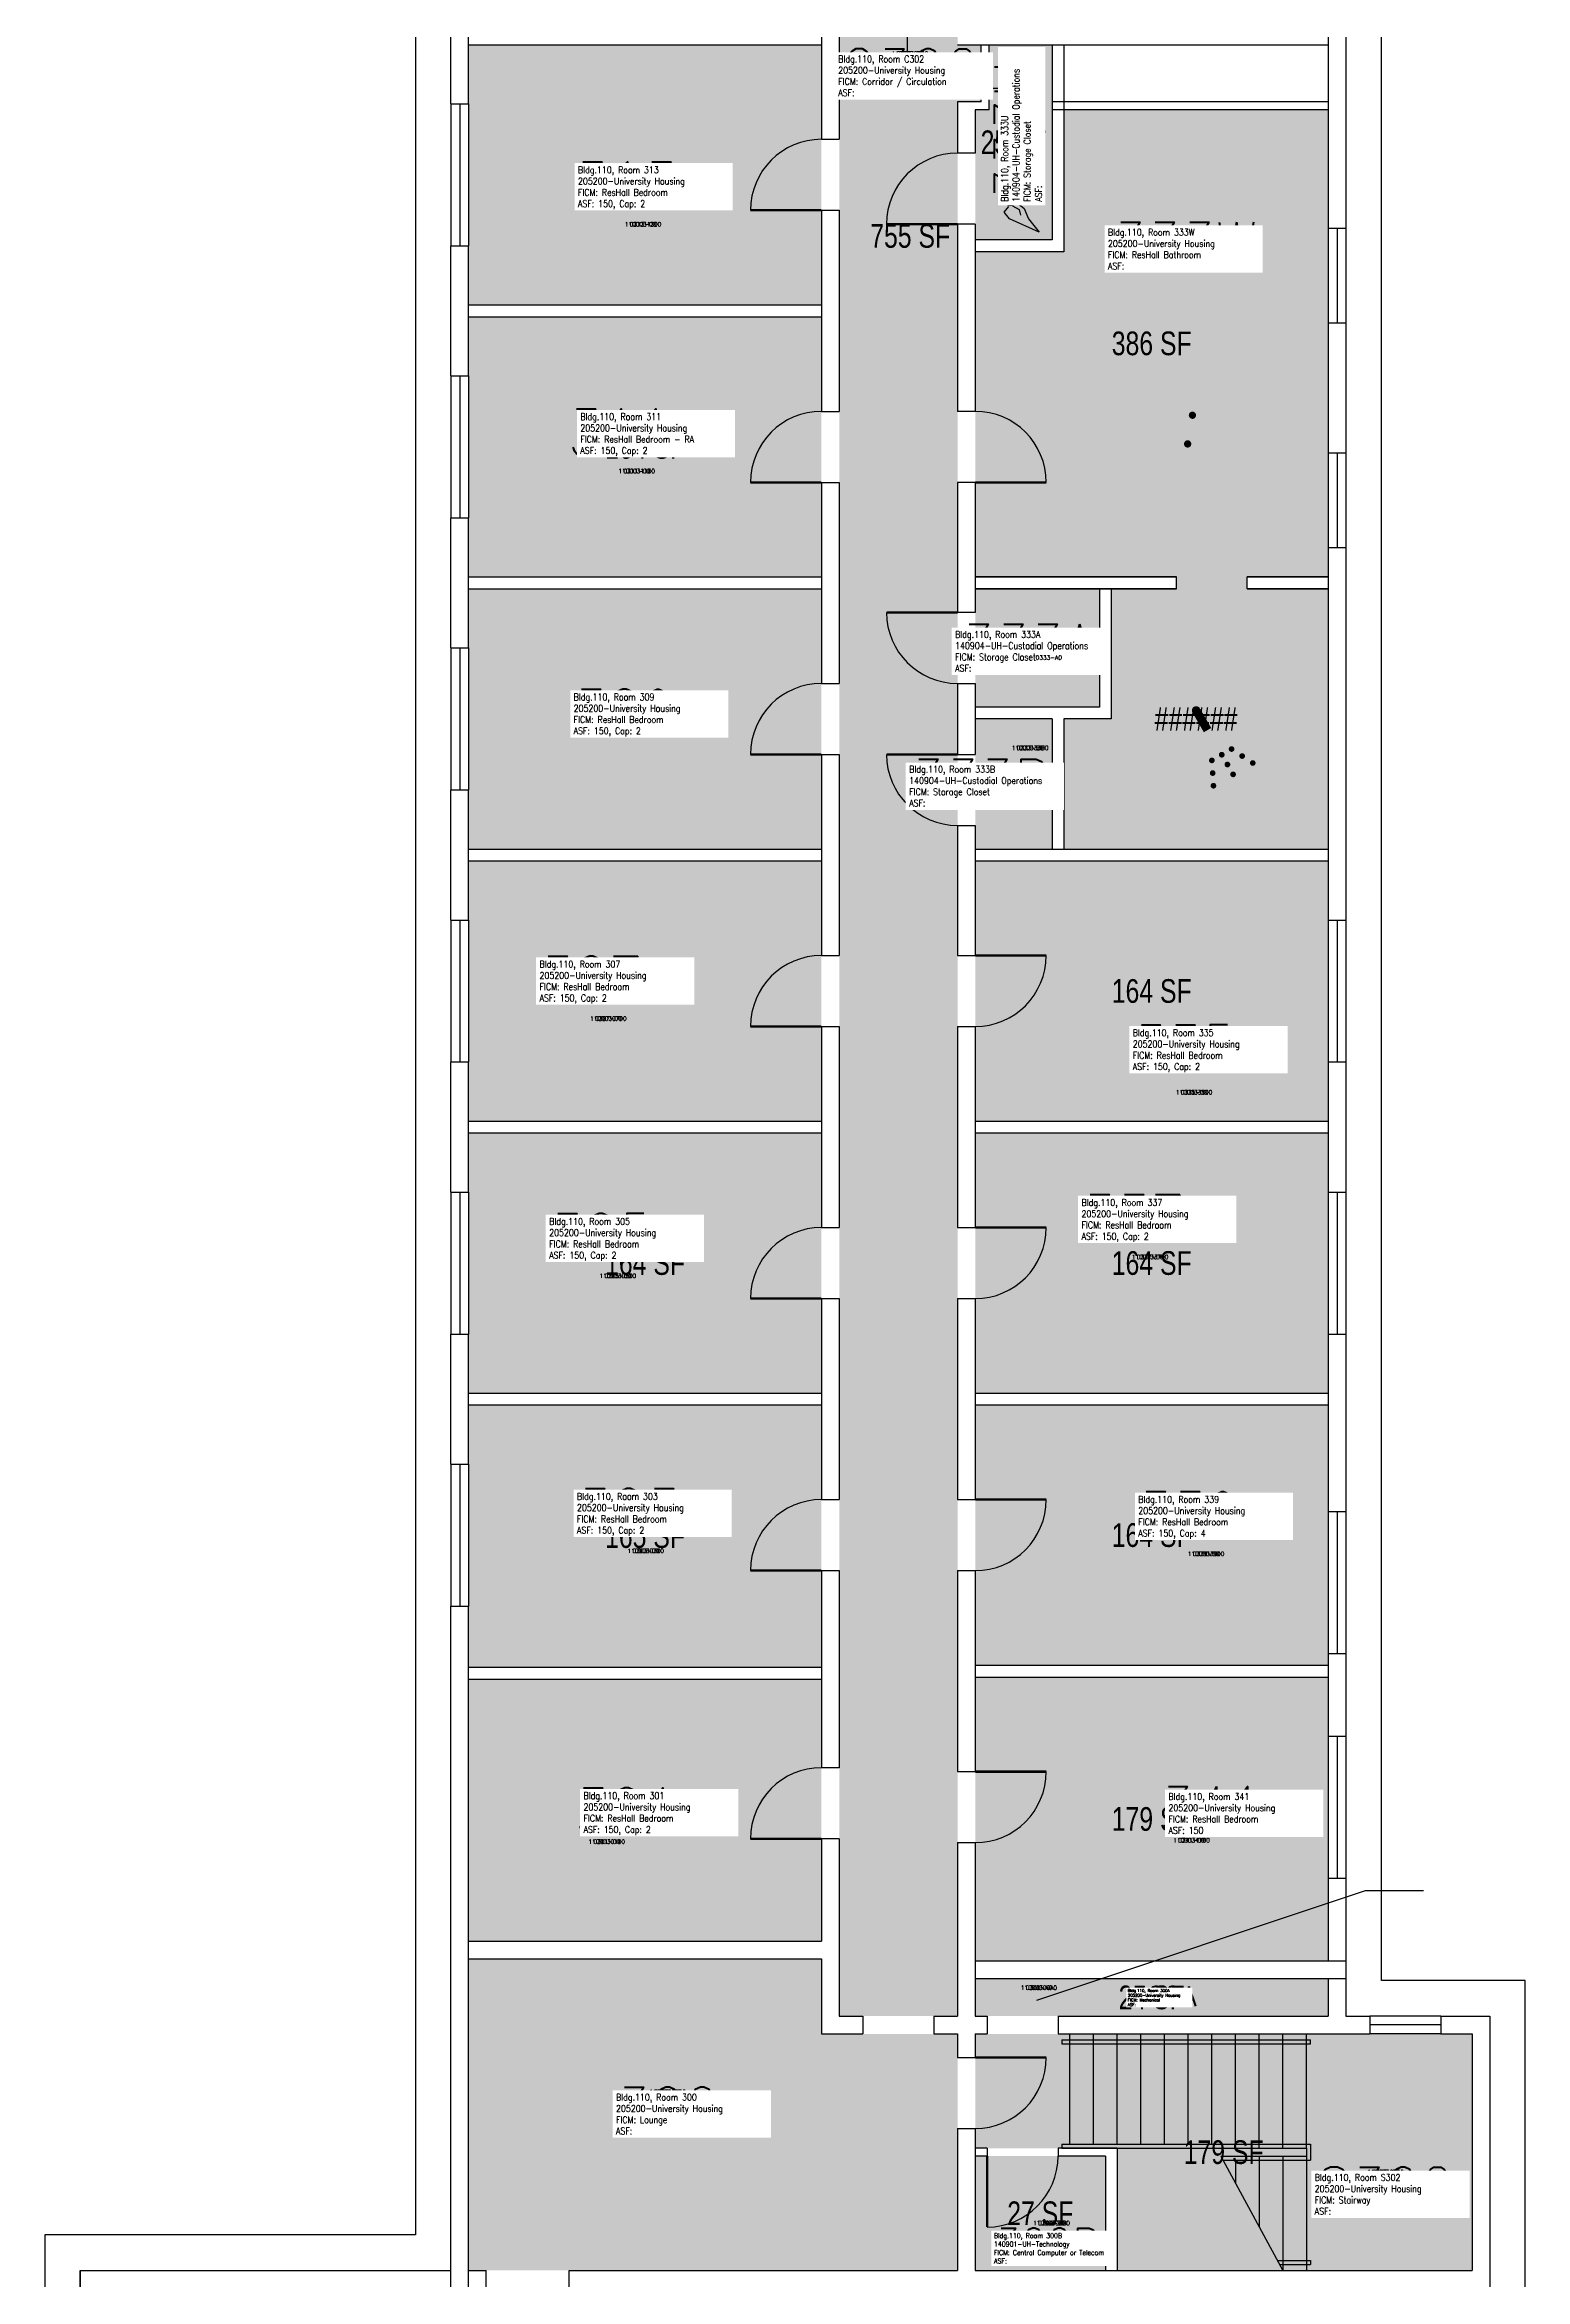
# Model space of a CAD drawing. Header units: inches. Extents: x -18 to 733, y -18 to 3747.
# Drawn here: x -18 to 733, y 1781 to 2914 of the extents above; entities that cross this region are included whole.
import ezdxf
from ezdxf.enums import TextEntityAlignment as Align

# ---------------------------------------------------------------- set-up
doc = ezdxf.new("R2010")
doc.units = ezdxf.units.IN
doc.header["$LTSCALE"] = 0.25
doc.header["$MEASUREMENT"] = 0
doc.layers.get('0').update_dxf_attribs({"linetype": 'CONTINUOUS'})
for name, color, linetype in [('A-DOOR', 2, 'CONTINUOUS'), ('A-FLOR', 3, 'CONTINUOUS'), ('A-GLAZ', 1, 'CONTINUOUS'), ('A-GLAZ-SILL', 2, 'CONTINUOUS'), ('A-IDEN-ICON', 4, 'CONTINUOUS'), ('A-IDEN-RNUM', 7, 'CONTINUOUS'), ('A-IDEN-SNUM', 4, 'CONTINUOUS'), ('A-IDEN-TEXT', 4, 'CONTINUOUS'), ('A-IDEN-VNUM', 4, 'CONTINUOUS'), ('A-ROOF', 2, 'CONTINUOUS'), ('A-WALL', 5, 'CONTINUOUS'), ('AREA-TEXT', 3, 'CONTINUOUS'), ('Rooms-Category-Color', 7, 'CONTINUOUS'), ('Rooms-College-Color', 7, 'CONTINUOUS'), ('Rooms-Department-Color', 7, 'CONTINUOUS'), ('Rooms-Division-Color', 7, 'CONTINUOUS'), ('Rooms-Information', 7, 'CONTINUOUS')]:
    doc.layers.add(name, color=color, linetype=linetype)
doc.styles.add('AREA', font='arial.ttf', dxfattribs={"width": 0.75, "height": 24})
doc.styles.add('ROOMFNUMBER', font='SIMPLEX.shx', dxfattribs={"height": 0.8333})
doc.styles.add('ROOMSNUMBER', font='SIMPLEX.shx', dxfattribs={"height": 0.18})
doc.styles.add('ROOMVNUMBER', font='simplex.shx', dxfattribs={"width": 0.85})

# ---------------------------------------------------------------- blocks, each defined once
blk = doc.blocks.new('Cpshower')
at = {"color": 0, "linetype": 'ByBlock'}
blk.add_lwpolyline([(-0.015, 0.0396, 0, 0.06, 0), (0.005, 0.005, 0.06, 0.06, 0)], format="xyseb", dxfattribs=at)
for points, const_width in [([(-0.0319, 0.0624, 1), (-0.0281, 0.0689, 1)], 0.0075), ([(0.0302, -0.0036, 1), (0.0345, -0.0011, 1)], 0.005), ([(-0.0045, -0.0236, 1), (-0.0002, -0.0211, 1)], 0.005), ([(0.0128, -0.0136, 1), (0.0172, -0.0111, 1)], 0.005), ([(0.0228, -0.0309, 1), (0.0272, -0.0284, 1)], 0.005), ([(0.0488, -0.0159, 1), (0.0531, -0.0134, 1)], 0.005), ([(0.0675, -0.0282, 1), (0.0718, -0.0257, 1)], 0.005), ([(-0.0031, -0.0459, 1), (0.0012, -0.0434, 1)], 0.005), ([(-0.0018, -0.0682, 1), (0.0025, -0.0657, 1)], 0.005), ([(0.0328, -0.0482, 1), (0.0372, -0.0457, 1)], 0.005)]:
    blk.add_lwpolyline(points, format="xyb", close=True, dxfattribs=dict(at, const_width=const_width))
at = {"color": 0, "linetype": 'ByBlock', "const_width": 0.015}
blk.add_lwpolyline([(-0.01, 0.031), (-0.03, 0.0656)], dxfattribs=at)
blk = doc.blocks.new('Cpbath')
at = {"color": 0, "linetype": 'ByBlock', "const_width": 0.0127}
for points in [[(0.0571, 0.0168, 0.861492), (-0.0551, 0, 1)], [(-0.0551, 0, 0.726902), (0.0487, -0.0337, 1)], [(0.0571, 0.0168, 0.729002), (-0.0084, -0.0042, 1)], [(-0.0084, -0.0042, 0.609468), (0.0487, -0.0337, 1)]]:
    blk.add_lwpolyline(points, format="xyb", dxfattribs=at)
at = {"color": 0, "linetype": 'ByBlock', "const_width": 0.00637}
for points in [[(0.0544, 0.0152, 1), (0.0599, 0.0184, 1)], [(0.0459, -0.0353, 1), (0.0515, -0.0321, 1)]]:
    blk.add_lwpolyline(points, format="xyb", close=True, dxfattribs=at)
blk = doc.blocks.new('Cpcust')
at = {"color": 0, "linetype": 'ByBlock'}
for p, q in [((0.0171, -0.0639), (0.02, -0.0466)), ((0.0262, -0.0408), (0.0446, -0.0406)), ((0.0297, -0.0341), (0.0376, -0.0302)), ((0.0376, -0.0302), (0.0533, -0.0324)), ((0.0446, -0.0406), (0.0543, -0.0505)), ((0.0533, -0.0324), (0.0745, -0.0479)), ((0.0745, -0.0479), (0.1117, -0.0625)), ((0.0358, -0.0705), (0.0171, -0.0639)), ((0.1117, -0.0625), (0.0358, -0.0705))]:
    blk.add_line(p, q, dxfattribs=at)
at = {"color": 0, "linetype": 'ByBlock', "const_width": 0.0075}
blk.add_lwpolyline([(-0.0332, 0.0481, 1), (-0.0268, 0.0519, 1)], format="xyb", close=True, dxfattribs=at)
at = {"color": 0, "linetype": 'ByBlock', "const_width": 0.015}
blk.add_lwpolyline([(-0.03, 0.05), (0.01, -0.0193)], dxfattribs=at)
at = {"color": 0, "linetype": 'ByBlock'}
blk.add_circle((0.0158, -0.0313), 0.0141, dxfattribs=at)

msp = doc.modelspace()

# ---------------------------------------------------------------- hatches: boundary and pattern name
at = {"layer": 'Rooms-Category-Color', "true_color": 0xadadad}
for points in [[(445, 1914), (445, 1943), (445, 2885), (457, 2885), (457, 2914), (445, 2914), (445, 3720), (385, 3720), (385, 1914), (445, 1914)], [(633, 1933), (454, 1933), (454, 1914), (633, 1914)], [(706, 1905), (454, 1905), (454, 1847), (526, 1847), (526, 1785), (706, 1785)]]:
    msp.add_hatch(color=253, dxfattribs=at).paths.add_polyline_path(points)
at = {"layer": 'Rooms-Category-Color', "true_color": 0x728ef3}
for points in [[(376, 2914), (197, 2914), (197, 2884), (197, 2812), (197, 2782), (376, 2782)], [(493, 2914), (461, 2914), (461, 2881), (454, 2881), (454, 2815), (493, 2815)], [(592, 2644), (633, 2644), (633, 2659), (633, 2707), (633, 2773), (633, 2821), (633, 2881), (499, 2881), (499, 2809), (454, 2809), (454, 2644), (556, 2644), (556, 2638), (523, 2638), (523, 2572), (499, 2572), (499, 2506), (633, 2506), (633, 2638), (592, 2638)], [(376, 2776), (197, 2776), (197, 2746), (197, 2674), (197, 2644), (376, 2644)], [(376, 2638), (197, 2638), (197, 2608), (197, 2536), (197, 2506), (376, 2506)], [(517, 2638), (454, 2638), (454, 2578), (517, 2578)], [(493, 2572), (454, 2572), (454, 2506), (493, 2506)], [(376, 2500), (197, 2500), (197, 2470), (197, 2398), (197, 2368), (376, 2368)], [(454, 2455), (454, 2368), (633, 2368), (633, 2398), (633, 2470), (633, 2500), (454, 2500)], [(376, 2362), (197, 2362), (197, 2332), (197, 2260), (197, 2230), (376, 2230)], [(633, 2362), (454, 2362), (454, 2230), (633, 2230)], [(376, 2224), (197, 2224), (197, 2194), (197, 2122), (197, 2091), (376, 2091)], [(633, 2194), (633, 2224), (454, 2224), (454, 2092), (633, 2092), (633, 2122)], [(633, 2056), (633, 2086), (454, 2086), (454, 1942), (633, 1942), (633, 1984)], [(376, 2085), (197, 2085), (197, 2055), (197, 1983), (197, 1952), (376, 1952)], [(376, 1905), (376, 1943), (197, 1943), (197, 1785), (257, 1785), (445, 1785), (445, 1905)]]:
    msp.add_hatch(color=171, dxfattribs=at).paths.add_polyline_path(points)
at = {"layer": 'Rooms-Category-Color', "true_color": 0xe3c5e1}
msp.add_hatch(color=254, dxfattribs=at).paths.add_polyline_path([(520, 1843), (454, 1843), (454, 1785), (520, 1785)])
at = {"layer": 'Rooms-College-Color', "true_color": 0xadadad}
for points in [[(445, 1914), (445, 1943), (445, 2885), (457, 2885), (457, 2914), (445, 2914), (445, 3720), (385, 3720), (385, 1914), (445, 1914)], [(376, 2914), (197, 2914), (197, 2884), (197, 2812), (197, 2782), (376, 2782)], [(493, 2914), (461, 2914), (461, 2881), (454, 2881), (454, 2815), (493, 2815)], [(592, 2644), (633, 2644), (633, 2659), (633, 2707), (633, 2773), (633, 2821), (633, 2881), (499, 2881), (499, 2809), (454, 2809), (454, 2644), (556, 2644), (556, 2638), (523, 2638), (523, 2572), (499, 2572), (499, 2506), (633, 2506), (633, 2638), (592, 2638)], [(376, 2776), (197, 2776), (197, 2746), (197, 2674), (197, 2644), (376, 2644)], [(376, 2638), (197, 2638), (197, 2608), (197, 2536), (197, 2506), (376, 2506)], [(517, 2638), (454, 2638), (454, 2578), (517, 2578)], [(493, 2572), (454, 2572), (454, 2506), (493, 2506)], [(376, 2500), (197, 2500), (197, 2470), (197, 2398), (197, 2368), (376, 2368)], [(454, 2455), (454, 2368), (633, 2368), (633, 2398), (633, 2470), (633, 2500), (454, 2500)], [(376, 2362), (197, 2362), (197, 2332), (197, 2260), (197, 2230), (376, 2230)], [(633, 2362), (454, 2362), (454, 2230), (633, 2230)], [(376, 2224), (197, 2224), (197, 2194), (197, 2122), (197, 2091), (376, 2091)], [(633, 2194), (633, 2224), (454, 2224), (454, 2092), (633, 2092), (633, 2122)], [(633, 2056), (633, 2086), (454, 2086), (454, 1942), (633, 1942), (633, 1984)], [(376, 2085), (197, 2085), (197, 2055), (197, 1983), (197, 1952), (376, 1952)], [(376, 1905), (376, 1943), (197, 1943), (197, 1785), (257, 1785), (445, 1785), (445, 1905)], [(633, 1933), (454, 1933), (454, 1914), (633, 1914)], [(706, 1905), (454, 1905), (454, 1847), (526, 1847), (526, 1785), (706, 1785)], [(520, 1843), (454, 1843), (454, 1785), (520, 1785)]]:
    msp.add_hatch(color=253, dxfattribs=at).paths.add_polyline_path(points)
at = {"layer": 'Rooms-Department-Color', "true_color": 0xacacac}
for points in [[(445, 1914), (445, 1943), (445, 2885), (457, 2885), (457, 2914), (445, 2914), (445, 3720), (385, 3720), (385, 1914), (445, 1914)], [(633, 1933), (454, 1933), (454, 1914), (633, 1914)], [(706, 1905), (454, 1905), (454, 1847), (526, 1847), (526, 1785), (706, 1785)]]:
    msp.add_hatch(color=253, dxfattribs=at).paths.add_polyline_path(points)
at = {"layer": 'Rooms-Department-Color', "true_color": 0x604aed}
for points in [[(376, 2914), (197, 2914), (197, 2884), (197, 2812), (197, 2782), (376, 2782)], [(493, 2914), (461, 2914), (461, 2881), (454, 2881), (454, 2815), (493, 2815)], [(592, 2644), (633, 2644), (633, 2659), (633, 2707), (633, 2773), (633, 2821), (633, 2881), (499, 2881), (499, 2809), (454, 2809), (454, 2644), (556, 2644), (556, 2638), (523, 2638), (523, 2572), (499, 2572), (499, 2506), (633, 2506), (633, 2638), (592, 2638)], [(376, 2776), (197, 2776), (197, 2746), (197, 2674), (197, 2644), (376, 2644)], [(376, 2638), (197, 2638), (197, 2608), (197, 2536), (197, 2506), (376, 2506)], [(517, 2638), (454, 2638), (454, 2578), (517, 2578)], [(493, 2572), (454, 2572), (454, 2506), (493, 2506)], [(376, 2500), (197, 2500), (197, 2470), (197, 2398), (197, 2368), (376, 2368)], [(454, 2455), (454, 2368), (633, 2368), (633, 2398), (633, 2470), (633, 2500), (454, 2500)], [(376, 2362), (197, 2362), (197, 2332), (197, 2260), (197, 2230), (376, 2230)], [(633, 2362), (454, 2362), (454, 2230), (633, 2230)], [(376, 2224), (197, 2224), (197, 2194), (197, 2122), (197, 2091), (376, 2091)], [(633, 2194), (633, 2224), (454, 2224), (454, 2092), (633, 2092), (633, 2122)], [(633, 2056), (633, 2086), (454, 2086), (454, 1942), (633, 1942), (633, 1984)], [(376, 2085), (197, 2085), (197, 2055), (197, 1983), (197, 1952), (376, 1952)], [(376, 1905), (376, 1943), (197, 1943), (197, 1785), (257, 1785), (445, 1785), (445, 1905)], [(520, 1843), (454, 1843), (454, 1785), (520, 1785)]]:
    msp.add_hatch(color=173, dxfattribs=at).paths.add_polyline_path(points)
at = {"layer": 'Rooms-Division-Color', "true_color": 0xadadad}
for points in [[(445, 1914), (445, 1943), (445, 2885), (457, 2885), (457, 2914), (445, 2914), (445, 3720), (385, 3720), (385, 1914), (445, 1914)], [(633, 1933), (454, 1933), (454, 1914), (633, 1914)], [(706, 1905), (454, 1905), (454, 1847), (526, 1847), (526, 1785), (706, 1785)]]:
    msp.add_hatch(color=253, dxfattribs=at).paths.add_polyline_path(points)
at = {"layer": 'Rooms-Division-Color', "true_color": 0x604aed}
for points in [[(376, 2914), (197, 2914), (197, 2884), (197, 2812), (197, 2782), (376, 2782)], [(493, 2914), (461, 2914), (461, 2881), (454, 2881), (454, 2815), (493, 2815)], [(592, 2644), (633, 2644), (633, 2659), (633, 2707), (633, 2773), (633, 2821), (633, 2881), (499, 2881), (499, 2809), (454, 2809), (454, 2644), (556, 2644), (556, 2638), (523, 2638), (523, 2572), (499, 2572), (499, 2506), (633, 2506), (633, 2638), (592, 2638)], [(376, 2776), (197, 2776), (197, 2746), (197, 2674), (197, 2644), (376, 2644)], [(376, 2638), (197, 2638), (197, 2608), (197, 2536), (197, 2506), (376, 2506)], [(517, 2638), (454, 2638), (454, 2578), (517, 2578)], [(493, 2572), (454, 2572), (454, 2506), (493, 2506)], [(376, 2500), (197, 2500), (197, 2470), (197, 2398), (197, 2368), (376, 2368)], [(454, 2455), (454, 2368), (633, 2368), (633, 2398), (633, 2470), (633, 2500), (454, 2500)], [(376, 2362), (197, 2362), (197, 2332), (197, 2260), (197, 2230), (376, 2230)], [(633, 2362), (454, 2362), (454, 2230), (633, 2230)], [(376, 2224), (197, 2224), (197, 2194), (197, 2122), (197, 2091), (376, 2091)], [(633, 2194), (633, 2224), (454, 2224), (454, 2092), (633, 2092), (633, 2122)], [(633, 2056), (633, 2086), (454, 2086), (454, 1942), (633, 1942), (633, 1984)], [(376, 2085), (197, 2085), (197, 2055), (197, 1983), (197, 1952), (376, 1952)], [(376, 1905), (376, 1943), (197, 1943), (197, 1785), (257, 1785), (445, 1785), (445, 1905)], [(520, 1843), (454, 1843), (454, 1785), (520, 1785)]]:
    msp.add_hatch(color=173, dxfattribs=at).paths.add_polyline_path(points)

# ---------------------------------------------------------------- linework, layer by layer
at = {"layer": 'A-DOOR', "const_width": 1.2}
for points in [[(376, 2830), (340, 2830)], [(445, 2823), (409, 2823)], [(376, 2692), (340, 2692)], [(454, 2692), (490, 2692)], [(445, 2626), (409, 2626)], [(376, 2554), (340, 2554)], [(445, 2554), (409, 2554)], [(454, 2452), (490, 2452)], [(376, 2416), (340, 2416)], [(454, 2314), (490, 2314)], [(376, 2278), (340, 2278)], [(454, 2176), (490, 2176)], [(376, 2140), (340, 2140)], [(454, 2038), (490, 2038)], [(376, 2004), (340, 2004)], [(454, 1893), (490, 1893)], [(460, 1843), (460.1, 1807)]]:
    msp.add_lwpolyline(points, dxfattribs=at)
at = {"layer": 'A-DOOR'}
for centre, start, end in [((376, 2830), 90, 180), ((445, 2823), 90, 180), ((376, 2692), 90, 180), ((454, 2692), 0, 90), ((445, 2626), 180, 270), ((376, 2554), 90, 180), ((445, 2554), 180, 270), ((376, 2416), 90, 180), ((454, 2452), 270, 360), ((376, 2278), 90, 180), ((454, 2314), 270, 360), ((376, 2140), 90, 180), ((454, 2176), 270, 360), ((376, 2004), 90, 180), ((454, 2038), 270, 360), ((454, 1893), 270, 360), ((460, 1843), 270.0284, 0.0284)]:
    msp.add_arc(centre, 36, start, end, dxfattribs=at)
at = {"layer": 'A-FLOR'}
for p, q in [((502, 1849), (502, 1905)), ((514, 1849), (514, 1905)), ((526, 1849), (526, 1905)), ((538, 1849), (538, 1905)), ((550, 1849), (550, 1905)), ((562, 1849), (562, 1905)), ((574, 1849), (574, 1905)), ((586, 1849), (586, 1905)), ((598, 1847), (598, 1905)), ((610, 1847), (610, 1905)), ((622, 1847), (622, 1905)), ((498, 1902), (624, 1902)), ((498, 1902), (498, 1900)), ((498, 1900), (624, 1900)), ((624, 1900), (624, 1902)), ((498, 1849), (624, 1849)), ((498, 1849), (498, 1847)), ((624, 1849), (624, 1841)), ((498, 1847), (622, 1847)), ((578.5, 1843), (622, 1843)), ((578.5, 1843), (610, 1785)), ((579.6, 1841), (592.1, 1841)), ((579.6, 1841), (624, 1841)), ((586, 1841), (586, 1829.2)), ((598, 1843), (598, 1807.1)), ((610, 1843), (610, 1785)), ((622, 1847), (622, 1843)), ((622, 1843), (622, 1785)), ((607.2, 1790), (624, 1790)), ((608.3, 1788), (624, 1788)), ((624, 1790), (624, 1788))]:
    msp.add_line(p, q, dxfattribs=at)
at = {"layer": 'A-GLAZ'}
for p, q in [((192.5, 2884), (192.5, 2812)), ((637.5, 2821), (637.5, 2773)), ((192.5, 2746), (192.5, 2674)), ((637.5, 2707), (637.5, 2659)), ((192.5, 2608), (192.5, 2536)), ((192.5, 2470), (192.5, 2398)), ((637.5, 2470), (637.5, 2398)), ((192.5, 2332), (192.5, 2260)), ((637.5, 2332), (637.5, 2260)), ((637.5, 2332), (637.5, 2260)), ((192.5, 2194), (192.5, 2122)), ((637.5, 2170), (637.5, 2098)), ((637.5, 2056), (637.5, 1984)), ((690.1, 1909.5), (654.1, 1909.5))]:
    msp.add_line(p, q, dxfattribs=at)
at = {"layer": 'A-GLAZ-SILL'}
for p, q in [((188, 2884), (188, 2812)), ((197, 2884), (197, 2812)), ((633, 2821), (633, 2773)), ((642, 2821), (642, 2773)), ((188, 2746), (188, 2674)), ((197, 2746), (197, 2674)), ((633, 2707), (633, 2659)), ((642, 2707), (642, 2659)), ((188, 2608), (188, 2536)), ((197, 2608), (197, 2536)), ((188, 2470), (188, 2398)), ((197, 2470), (197, 2398)), ((633, 2470), (633, 2398)), ((642, 2470), (642, 2398)), ((188, 2332), (188, 2260)), ((197, 2332), (197, 2260)), ((633, 2332), (633, 2260)), ((633, 2332), (633, 2260)), ((642, 2332), (642, 2260)), ((642, 2332), (642, 2260)), ((188, 2194), (188, 2122)), ((197, 2194), (197, 2122)), ((633, 2170), (633, 2098)), ((642, 2170), (642, 2098)), ((633, 2056), (633, 1984)), ((642, 2056), (642, 1984)), ((690.1, 1914), (654.1, 1914)), ((690.1, 1905), (654.1, 1905))]:
    msp.add_line(p, q, dxfattribs=at)
at = {"layer": 'A-IDEN-TEXT'}
for p, q in [((419.6, 2891.8), (419.6, 2937.9)), ((476.5, 2891.8), (419.6, 2891.8)), ((651.8, 1977.6), (485, 1921.9)), ((681.4, 1977.6), (651.8, 1977.6))]:
    msp.add_line(p, q, dxfattribs=at)
at = {"layer": 'A-ROOF'}
msp.add_lwpolyline([(733, 1932), (660, 1932), (660, 3632), (472, 3632), (472, 3747), (170, 3747), (170, 1803), (-18, 1803), (-18, -18), (284, -18), (284, 97), (472, 97), (472, 1758), (733, 1758)], close=True, dxfattribs=at)
at = {"layer": 'A-WALL'}
for p, q in [((376, 2968), (376, 2866)), ((385, 2968), (385, 2866)), ((188, 2884), (188, 2950)), ((197, 2884), (197, 2950)), ((633, 2950), (633, 2821)), ((642, 2950), (642, 2821)), ((197, 2914), (376, 2914)), ((445, 2914), (633, 2914)), ((457, 2885), (457, 2914)), ((461, 2881), (461, 2914)), ((493, 2914), (493, 2815)), ((499, 2914), (499, 2809)), ((188, 2884), (197, 2884)), ((445, 2885), (445, 2859)), ((457, 2885), (445, 2885)), ((454, 2881), (454, 2859)), ((461, 2881), (454, 2881)), ((633, 2885), (493, 2885)), ((633, 2881), (493, 2881)), ((376, 2866), (385, 2866)), ((454, 2859), (445, 2859)), ((376, 2830), (385, 2830)), ((376, 2830), (376, 2728)), ((385, 2830), (385, 2728)), ((445, 2823), (445, 2728)), ((454, 2823), (445, 2823)), ((454, 2823), (445, 2823)), ((454, 2823), (445, 2823)), ((454, 2823), (454, 2728)), ((188, 2812), (197, 2812)), ((188, 2746), (188, 2812)), ((197, 2746), (197, 2812)), ((493, 2815), (454, 2815)), ((633, 2821), (642, 2821)), ((499, 2809), (454, 2809)), ((197, 2782), (376, 2782)), ((197, 2776), (376, 2776)), ((633, 2773), (633, 2707)), ((633, 2773), (642, 2773)), ((642, 2773), (642, 2707)), ((188, 2746), (197, 2746)), ((376, 2728), (385, 2728)), ((454, 2728), (445, 2728)), ((633, 2707), (642, 2707)), ((376, 2692), (385, 2692)), ((376, 2692), (376, 2590)), ((385, 2692), (385, 2590)), ((454, 2692), (445, 2692)), ((445, 2692), (445, 2626)), ((454, 2692), (454, 2626)), ((188, 2674), (197, 2674)), ((188, 2608), (188, 2674)), ((197, 2608), (197, 2674)), ((633, 2659), (633, 2470)), ((633, 2659), (642, 2659)), ((642, 2659), (642, 2470)), ((197, 2644), (376, 2644)), ((454, 2644), (556, 2644)), ((556, 2644), (454, 2644)), ((556, 2638), (556, 2644)), ((592, 2638), (592, 2644)), ((633, 2644), (592, 2644)), ((592, 2644), (633, 2644)), ((197, 2638), (376, 2638)), ((454, 2638), (556, 2638)), ((556, 2638), (454, 2638)), ((517, 2638), (517, 2578)), ((523, 2638), (523, 2572)), ((633, 2638), (592, 2638)), ((592, 2638), (633, 2638)), ((454, 2626), (445, 2626)), ((188, 2608), (197, 2608)), ((376, 2590), (385, 2590)), ((445, 2590), (454, 2590)), ((445, 2590), (445, 2554)), ((445, 2590), (454, 2590)), ((445, 2590), (445, 2590)), ((454, 2590), (454, 2554)), ((454, 2590), (454, 2590)), ((517, 2578), (454, 2578)), ((493, 2572), (454, 2572)), ((493, 2572), (493, 2506)), ((523, 2572), (499, 2572)), ((499, 2572), (499, 2506.1)), ((376, 2554), (385, 2554)), ((376, 2554), (376, 2452)), ((385, 2554), (385, 2452)), ((445, 2554), (454, 2554)), ((188, 2536), (197, 2536)), ((188, 2470), (188, 2536)), ((197, 2470), (197, 2536)), ((445, 2518), (454, 2518)), ((445, 2518), (445, 2452)), ((454, 2518), (454, 2452)), ((197, 2506), (376, 2506)), ((454, 2506), (633, 2506)), ((197, 2500), (376, 2500)), ((454, 2500), (633, 2500)), ((188, 2470), (197, 2470)), ((633, 2470), (642, 2470)), ((376, 2452), (385, 2452)), ((445, 2452), (454, 2452)), ((376, 2416), (385, 2416)), ((376, 2416), (376, 2314)), ((385, 2416), (385, 2314)), ((445, 2416), (445, 2314)), ((445, 2416), (454, 2416)), ((454, 2416), (454, 2314)), ((188, 2398), (197, 2398)), ((188, 2332), (188, 2398)), ((197, 2332), (197, 2398)), ((633, 2398), (642, 2398)), ((633, 2398), (633, 2332)), ((642, 2398), (642, 2332)), ((197, 2368), (376, 2368)), ((197, 2362), (376, 2362)), ((454, 2368), (633, 2368)), ((454, 2362), (633, 2362)), ((188, 2332), (197, 2332)), ((633, 2332), (642, 2332)), ((633, 2332), (642, 2332)), ((376, 2314), (385, 2314)), ((445, 2314), (454, 2314)), ((376, 2278), (385, 2278)), ((376, 2278), (376, 2176)), ((385, 2278), (385, 2176)), ((445, 2278), (454, 2278)), ((445, 2278), (445, 2176)), ((454, 2278), (454, 2176)), ((188, 2260), (197, 2260)), ((188, 2194), (188, 2260)), ((197, 2194), (197, 2260)), ((633, 2260), (642, 2260)), ((633, 2260), (633, 2170)), ((633, 2260), (642, 2260)), ((642, 2260), (642, 2170)), ((197, 2230), (376, 2230)), ((197, 2224), (376, 2224)), ((454, 2230), (633, 2230)), ((454, 2224), (633, 2224)), ((188, 2194), (197, 2194)), ((376, 2176), (385, 2176)), ((445, 2176), (454, 2176)), ((633, 2170), (642, 2170)), ((376, 2140), (385, 2140)), ((376, 2140), (376, 2040)), ((385, 2140), (385, 2040)), ((445, 2140), (454, 2140)), ((445, 2140), (445, 2038)), ((454, 2140), (454, 2038)), ((188, 2122), (197, 2122)), ((188, 1731.5), (188, 2122)), ((197, 1731.5), (197, 2122)), ((633, 2098), (642, 2098)), ((633, 2098), (633, 2056)), ((642, 2098), (642, 2056)), ((197, 2091), (376, 2091)), ((454, 2092), (633, 2092)), ((454, 2086), (633, 2086)), ((197, 2085), (376, 2085)), ((633, 2056), (642, 2056)), ((385, 2040), (376, 2040)), ((445, 2038), (454, 2038)), ((385, 2004), (376, 2004)), ((376, 2004), (376, 1952)), ((385, 2004), (385, 1914)), ((445, 2002), (454, 2002)), ((445, 2002), (445, 1914)), ((454, 2002), (454, 1914)), ((633, 1984), (642, 1984)), ((633, 1984), (633, 1942)), ((642, 1984), (642, 1942)), ((197, 1952), (376, 1952)), ((197, 1943), (376, 1943)), ((376, 1943), (376, 1905)), ((454, 1942), (642, 1942)), ((642, 1942), (642, 1932)), ((454, 1933), (642, 1933)), ((454, 1933), (633, 1933)), ((633, 1933), (633, 1914)), ((642, 1933), (642, 1914)), ((376, 1905), (397, 1905)), ((385, 1914), (397, 1914)), ((397, 1914), (397, 1905)), ((433, 1914), (433, 1905)), ((433, 1914), (445, 1914)), ((433, 1905), (445, 1905)), ((445, 1905), (445, 1893)), ((454, 1914), (460, 1914)), ((454, 1905), (460, 1905)), ((454, 1905), (454, 1893)), ((460, 1914), (460, 1905)), ((496, 1914), (633, 1914)), ((496, 1914), (496, 1905)), ((496, 1905), (654.1, 1905)), ((642, 1914), (654.1, 1914)), ((654.1, 1914), (654.1, 1905)), ((690.1, 1914), (690.1, 1905)), ((690.1, 1914), (715, 1914)), ((690.1, 1905), (706, 1905)), ((706, 1905), (706, 1785)), ((715, 1914), (715, 1776)), ((445, 1893), (454, 1893)), ((445, 1857), (454, 1857)), ((445, 1857), (445, 1785)), ((454, 1857), (454, 1785)), ((460, 1847), (454, 1847)), ((460, 1843), (454, 1843)), ((460, 1847), (460, 1843)), ((526, 1847), (496, 1847)), ((496, 1847), (496, 1843)), ((520, 1843), (496, 1843)), ((520, 1843), (520, 1785)), ((526, 1847), (526, 1785)), ((0, 1785), (188, 1785)), ((0, 1761.5), (0, 1785)), ((0, 1785), (0, 1761.5)), ((197, 1785), (206, 1785)), ((206, 1776), (206, 1785)), ((248, 1776), (248, 1785)), ((248, 1785), (445, 1785)), ((454, 1785), (706, 1785))]:
    msp.add_line(p, q, dxfattribs=at)

# ---------------------------------------------------------------- block references
at = {"layer": 'A-IDEN-ICON'}
for name, p, xscale, yscale, zscale, rotation in [('Cpcust', (472.4, 2842.8), 215.9999999961063, 215.9999999961063, 215.9999999961063, 329.5961265710673), ('Cpbath', (547.7, 2721.2), 288, 288, 12, 8.598184303681213e-10), ('Cpshower', (574.7, 2557.4), 288, 288, 12, 8.598184303681213e-10)]:
    msp.add_blockref(name, p, dxfattribs=dict(at, xscale=xscale, yscale=yscale, zscale=zscale, rotation=rotation))

# ---------------------------------------------------------------- texts
at = {"layer": 'A-IDEN-RNUM', "style": 'ROOMSNUMBER'}
for s, p in [('C302-00', (420.9, 2909.5)), ('0313-00', (285.5, 2822.9)), ('0311-00', (282.3, 2697.7)), ('0309-00', (289.7, 2567.5)), ('0307-00', (267.9, 2420)), ('0305-00', (272.7, 2289.5)), ('0303-00', (286.9, 2150)), ('0301-00', (267.1, 2002.5)), ('0300-A0', (486.3, 1928.4)), ('0300-00', (298, 1875.6)), ('S302-00', (662.2, 1834.9)), ('0300-B0', (492.7, 1809))]:
    msp.add_text(s, height=2.16, dxfattribs=at).set_placement(p, align=Align.MIDDLE)
for s, rotation, p in [('0333-U0', 90, (480.3, 2878)), ('0333-W0', 0, (565.7, 2808.2)), ('0333-A0', 0, (491.3, 2603.1)), ('0333-B0', 0, (481.8, 2557.3)), ('0335-00', 0, (565, 2382.6)), ('0337-00', 0, (542.7, 2299.1)), ('0339-00', 0, (571.1, 2148.5)), ('0341-00', 0, (563.7, 2003.2))]:
    msp.add_text(s, height=2.16, rotation=rotation, dxfattribs=at).set_placement(p, align=Align.MIDDLE)
at = {"layer": 'A-IDEN-SNUM', "style": 'ROOMSNUMBER'}
for s, p in [('1100C30200', (420.9, 2909.5)), ('1100031300', (285.5, 2822.9)), ('1100031100', (282.3, 2697.7)), ('1100030900', (289.7, 2567.5)), ('1100030700', (267.9, 2420)), ('1100030500', (272.7, 2289.5)), ('1100030300', (286.9, 2150)), ('1100030100', (267.1, 2002.5)), ('11000300A0', (486.3, 1928.4)), ('1100030000', (298, 1875.6)), ('1100S30200', (662.2, 1834.9)), ('11000300B0', (492.7, 1809))]:
    msp.add_text(s, height=2.16, dxfattribs=at).set_placement(p, align=Align.MIDDLE)
for s, rotation, p in [('11000333U0', 90, (480.3, 2878)), ('11000333W0', 0, (565.7, 2808.2)), ('11000333A0', 0, (491.3, 2603.1)), ('11000333B0', 0, (481.8, 2557.3)), ('1100033500', 0, (565, 2382.6)), ('1100033700', 0, (542.7, 2299.1)), ('1100033900', 0, (571.1, 2148.5)), ('1100034100', 0, (563.7, 2003.2))]:
    msp.add_text(s, height=2.16, rotation=rotation, dxfattribs=at).set_placement(p, align=Align.MIDDLE)
at = {"layer": 'A-IDEN-VNUM', "style": 'ROOMVNUMBER', "width": 0.85}
for s, height, p in [('C302', 24, (420.9, 2899.9)), ('313', 24, (276.8, 2842.5)), ('311', 24, (273.6, 2717.3)), ('309', 24, (276.1, 2575.1)), ('307', 24, (259.2, 2439.6)), ('305', 24, (264.1, 2309.1)), ('303', 24, (278.2, 2169.6)), ('301', 24, (277.2, 2017.8)), ('300', 24, (298, 1866)), ('S302', 24, (662.2, 1825.3)), ('300B', 18, (490.5, 1797.5))]:
    msp.add_text(s, height=height, dxfattribs=at).set_placement(p, align=Align.MIDDLE)
for s, rotation, p in [('333U', 90, (475.8, 2870.3)), ('333W', 0, (560.2, 2812)), ('333A', 0, (480.7, 2608)), ('333B', 0, (456.5, 2539.6)), ('335', 0, (560.1, 2404.8)), ('337', 0, (534.1, 2318.7)), ('339', 0, (562.5, 2168.1)), ('341', 0, (573.8, 2018.5))]:
    msp.add_text(s, height=24, rotation=rotation, dxfattribs=at).set_placement(p, align=Align.MIDDLE)
at = {"layer": 'A-IDEN-VNUM', "style": 'ROOMFNUMBER'}
msp.add_text('300A', height=10, dxfattribs=at).set_placement((549.5, 1924.1), align=Align.MIDDLE)
at = {"layer": 'AREA-TEXT', "style": 'AREA', "width": 0.75}
for s, p in [('25 SF', (473.5, 2864.5)), ('164 SF', (286.5, 2848)), ('755 SF', (421, 2817)), ('386 SF', (543.5, 2762.5)), ('164 SF', (286.5, 2710)), ('26 SF', (485.5, 2608)), ('164 SF', (286.5, 2572)), ('######', (566, 2572)), ('18 SF', (473.5, 2539)), ('164 SF', (286.5, 2434)), ('164 SF', (543.5, 2434)), ('164 SF', (286.5, 2296)), ('164 SF', (543.5, 2296)), ('165 SF', (286.5, 2157.5)), ('164 SF', (543.5, 2158)), ('165 SF', (286.5, 2018.5)), ('179 SF', (543.5, 2014)), ('24 SF', (543.5, 1923.5)), ('254 SF', (321, 1864)), ('179 SF', (580, 1845)), ('27 SF', (487, 1814))]:
    msp.add_text(s, height=12, dxfattribs=at).set_placement(p, align=Align.MIDDLE_CENTER)

# ---------------------------------------------------------------- next in the draw order: texts
at = {"layer": 'Rooms-Information', "attachment_point": 7, "bg_fill": 3, "box_fill_scale": 1.5, "bg_fill_color": 256, "bg_fill_true_color": 13158600, "bg_fill_transparency": 0}
for s, insert, char_height, width, style in [('Bldg.110, Room C302^M^J205200-University Housing^M^JFICM: Corridor / Circulation^M^JASF: ', (384.5, 2887.9), 3.429, 76.8, 'ROOMVNUMBER'), ('Bldg.110, Room 313^M^J205200-University Housing^M^JFICM: ResHall Bedroom^M^JASF: 150, Cap: 2', (252.5, 2830.5), 3.429, 76.8, 'ROOMVNUMBER'), ('Bldg.110, Room 311^M^J205200-University Housing^M^JFICM: ResHall Bedroom - RA^M^JASF: 150, Cap: 2', (253.7, 2705.3), 3.429, 76.8, 'ROOMVNUMBER'), ('Bldg.110, Room 309^M^J205200-University Housing^M^JFICM: ResHall Bedroom^M^JASF: 150, Cap: 2', (250.3, 2563.1), 3.429, 76.8, 'ROOMVNUMBER'), ('Bldg.110, Room 307^M^J205200-University Housing^M^JFICM: ResHall Bedroom^M^JASF: 150, Cap: 2', (233, 2427.6), 3.429, 76.8, 'ROOMVNUMBER'), ('Bldg.110, Room 305^M^J205200-University Housing^M^JFICM: ResHall Bedroom^M^JASF: 150, Cap: 2', (237.9, 2297.1), 3.429, 76.8, 'ROOMVNUMBER'), ('Bldg.110, Room 303^M^J205200-University Housing^M^JFICM: ResHall Bedroom^M^JASF: 150, Cap: 2', (252, 2157.6), 3.429, 76.8, 'ROOMVNUMBER'), ('Bldg.110, Room 301^M^J205200-University Housing^M^JFICM: ResHall Bedroom^M^JASF: 150, Cap: 2', (255.3, 2005.8), 3.429, 76.8, 'ROOMVNUMBER'), ('Bldg.110, Room 300A^M^J205200-University Housing^M^JFICM: Mechanical^M^JASF: ', (531.4, 1919.1), 1.429, 31.999, 'ROOMFNUMBER'), ('Bldg.110, Room 300^M^J205200-University Housing^M^JFICM: Lounge^M^JASF: ', (271.8, 1854), 3.429, 76.8, 'ROOMVNUMBER'), ('Bldg.110, Room S302^M^J205200-University Housing^M^JFICM: Stairway^M^JASF: ', (626.2, 1813.3), 3.429, 76.8, 'ROOMVNUMBER'), ('Bldg.110, Room 300B^M^J140901-UH-Technology^M^JFICM: Central Computer or Telecom^M^JASF: ', (463.5, 1788.5), 2.571, 57.6, 'ROOMVNUMBER')]:
    msp.add_mtext(s, dxfattribs=dict(at, insert=insert, char_height=char_height, width=width, style=style))
at = {"layer": 'Rooms-Information', "char_height": 3.429, "width": 76.8, "attachment_point": 7, "rotation": 0, "style": 'ROOMVNUMBER', "bg_fill": 3, "box_fill_scale": 1.5, "bg_fill_color": 256, "bg_fill_true_color": 13158600, "bg_fill_transparency": 0}
for s, insert in [('Bldg.110, Room 333W^M^J205200-University Housing^M^JFICM: ResHall Bathroom^M^JASF: ', (521.3, 2800)), ('Bldg.110, Room 333A^M^J140904-UH-Custodial Operations^M^JFICM: Storage Closet^M^JASF: ', (443.8, 2596)), ('Bldg.110, Room 333B^M^J140904-UH-Custodial Operations^M^JFICM: Storage Closet^M^JASF: ', (420.5, 2527.6)), ('Bldg.110, Room 335^M^J205200-University Housing^M^JFICM: ResHall Bedroom^M^JASF: 150, Cap: 2', (533.9, 2392.8)), ('Bldg.110, Room 337^M^J205200-University Housing^M^JFICM: ResHall Bedroom^M^JASF: 150, Cap: 2', (507.9, 2306.7)), ('Bldg.110, Room 339^M^J205200-University Housing^M^JFICM: ResHall Bedroom^M^JASF: 150, Cap: 4', (536.7, 2156.1)), ('Bldg.110, Room 341^M^J205200-University Housing^M^JFICM: ResHall Bedroom^M^JASF: 150', (552, 2006.5))]:
    msp.add_mtext(s, dxfattribs=dict(at, insert=insert))

# ---------------------------------------------------------------- next in the draw order: texts
at = {"layer": 'Rooms-Information', "insert": (487.8, 2834.3), "char_height": 3.429, "width": 76.8, "attachment_point": 7, "rotation": 90, "style": 'ROOMVNUMBER', "bg_fill": 3, "box_fill_scale": 1.5, "bg_fill_color": 256, "bg_fill_true_color": 13158600, "bg_fill_transparency": 0}
msp.add_mtext('Bldg.110, Room 333U^M^J140904-UH-Custodial Operations^M^JFICM: Storage Closet^M^JASF: ', dxfattribs=at)

doc.saveas('drawing.dxf')
